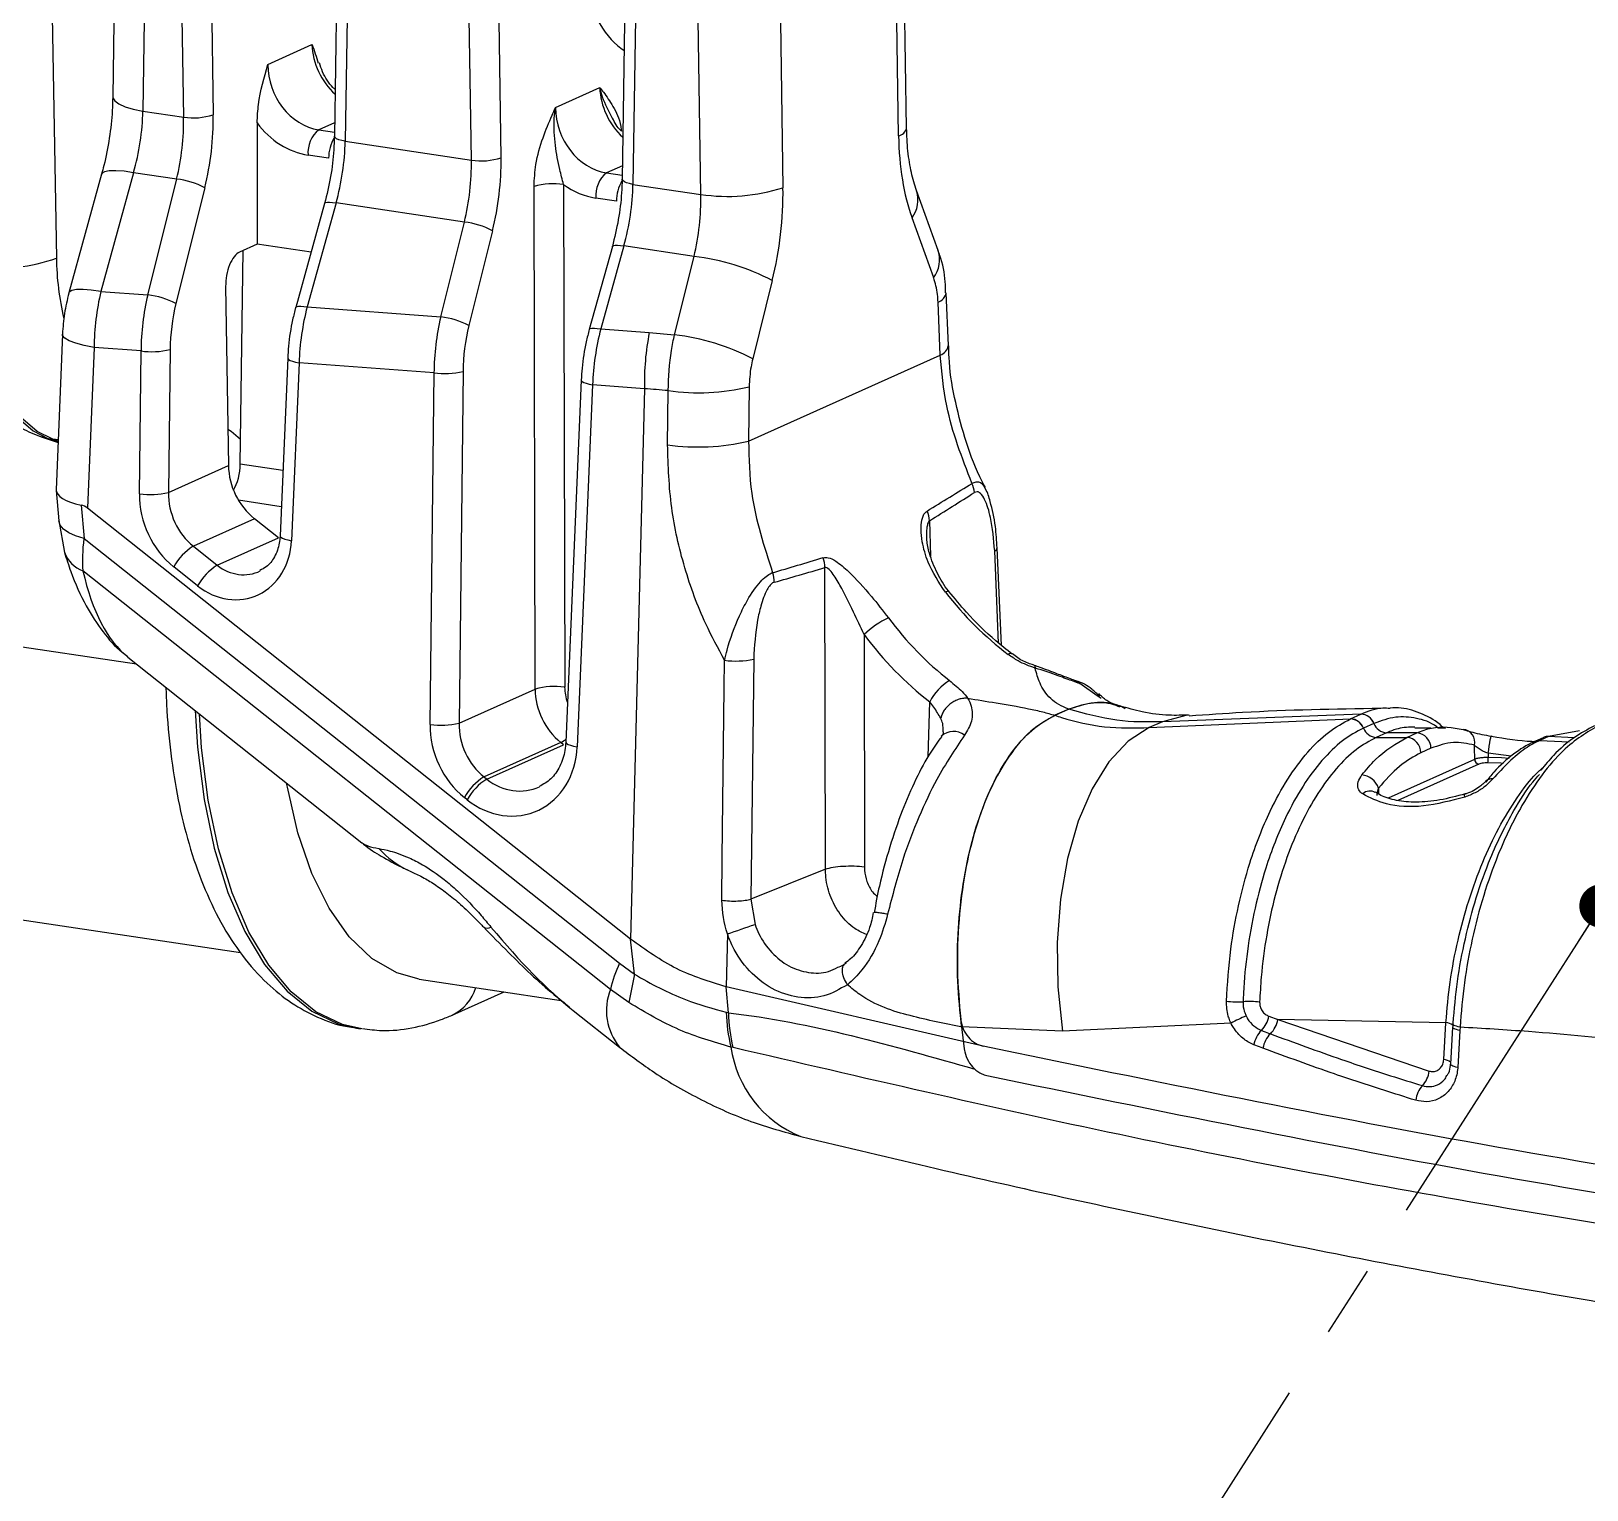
# Model space of a CAD drawing. Header units: millimetres. Extents: x 12 to 854, y 4 to 555.
# Drawn here: x 671.13 to 698.48, y 386.26 to 411.9 of the extents above; entities that cross this region are included whole.
import ezdxf

# ---------------------------------------------------------------- set-up
doc = ezdxf.new("R2010")
doc.units = ezdxf.units.MM
doc.linetypes.add('CENTER', pattern=[10.16, 6.35, -1.27, 1.27, -1.27])
doc.layers.add('DEFAULT_1', color=7, linetype='CENTER')
doc.dimstyles.new('SLDDIMSTYLE2', dxfattribs={"dimtxt": 0.18, "dimasz": 0.762, "dimexe": 0, "dimexo": 0.0625, "dimgap": 0, "dimtad": 0, "dimtih": 1, "dimtoh": 1, "dimdec": 0, "dimrnd": 1e-09, "dimzin": 0, "dimdsep": 46, "dimtxsty": 'Standard', "dimblk1": 'DOT', "dimblk2": 'DOT', "dimsah": 1, "dimcen": 0.09, "dimadec": 0, "dimazin": 0, "dimtfac": 0.762, "dimtdec": 0, "dimtofl": 0, "dimtmove": 0, "dimatfit": 3, "dimldrblk": 'DOT', "dimfxl": 1, "dimfrac": 2, "dimtolj": 1, "dimtzin": 0, "dimarcsym": 0})

# ---------------------------------------------------------------- blocks, each defined once
blk = doc.blocks.new('_Dot')
at = {"color": 0, "linetype": 'ByBlock', "lineweight": -2}
blk.add_line((-0.5, 0), (-1, 0), dxfattribs=at)
at = {"color": 0, "linetype": 'ByBlock', "const_width": 0.5}
blk.add_lwpolyline([(-0.25, 0, 1), (0.25, 0, 1)], format="xyb", close=True, dxfattribs=at)

msp = doc.modelspace()

# ---------------------------------------------------------------- linework, layer by layer
at = {"color": 7, "linetype": 'Continuous', "lineweight": 25}
for p, q in [((671.193, 428.672), (671.572, 407.911)), ((672.622, 415.383), (672.561, 410.746)), ((673.152, 415.131), (673.09, 410.495)), ((673.808, 410.388), (673.735, 415.044)), ((674.255, 415.087), (674.328, 410.431)), ((686.377, 410.058), (686.305, 414.715)), ((686.519, 410.194), (686.446, 414.85)), ((678.867, 409.632), (678.794, 414.288)), ((679.315, 414.331), (679.387, 409.675)), ((684.273, 413.804), (684.345, 409.147)), ((676.705, 413.536), (676.649, 409.963)), ((676.507, 413.202), (676.458, 410.055)), ((681.764, 412.78), (681.708, 409.207)), ((682.9, 409.029), (682.844, 412.619)), ((681.567, 412.446), (681.517, 409.299)), ((675.287, 411.315), (676.064, 411.663)), ((680.346, 410.559), (681.124, 410.907)), ((673.09, 410.495), (673.808, 410.388)), ((675.099, 410.289), (675.103, 408.155)), ((676.462, 410.289), (676.185, 410.165)), ((676.185, 410.165), (676.459, 410.124)), ((676.649, 409.963), (678.867, 409.632)), ((676.357, 409.667), (675.995, 409.721)), ((681.521, 409.533), (681.244, 409.409)), ((672.366, 409.388), (671.79, 407.3)), ((672.928, 409.412), (672.352, 407.325)), ((673.685, 409.299), (672.928, 409.412)), ((673.177, 407.263), (673.685, 409.299)), ((681.244, 409.409), (681.519, 409.368)), ((674.18, 409.146), (673.672, 407.11)), ((679.986, 400.335), (679.968, 409.171)), ((680.488, 409.204), (680.507, 400.368)), ((681.416, 408.911), (681.054, 408.965)), ((681.708, 409.207), (682.9, 409.029)), ((687.074, 408.044), (686.693, 409.096)), ((676.286, 408.872), (675.778, 407.044)), ((676.488, 408.88), (675.98, 407.052)), ((678.744, 408.543), (676.488, 408.88)), ((678.329, 406.876), (678.744, 408.543)), ((686.995, 407.565), (686.614, 408.617)), ((675.103, 408.155), (674.792, 408.015)), ((676.047, 408.014), (675.103, 408.155)), ((679.239, 408.39), (678.823, 406.723)), ((674.804, 404.29), (674.853, 408.043)), ((681.345, 408.116), (680.939, 406.657)), ((681.547, 408.124), (681.142, 406.665)), ((682.782, 407.94), (681.547, 408.124)), ((682.439, 406.563), (682.782, 407.94)), ((672.352, 407.325), (673.177, 407.263)), ((674.546, 407.41), (674.595, 404.264)), ((684.157, 407.515), (683.813, 406.139)), ((671.79, 407.3), (671.789, 407.296)), ((675.98, 407.052), (678.329, 406.876)), ((687.112, 406.206), (687.072, 407.137)), ((687.253, 406.371), (687.213, 407.301)), ((671.677, 406.571), (671.567, 403.839)), ((671.677, 406.571), (671.677, 406.576)), ((681.142, 406.665), (681.995, 406.601)), ((681.995, 406.601), (682.439, 406.563)), ((672.233, 406.341), (672.12, 403.512)), ((673.058, 406.279), (672.233, 406.341)), ((673.031, 403.767), (673.058, 406.279)), ((673.569, 406.304), (673.541, 403.791)), ((675.637, 406.154), (675.503, 403.026)), ((675.837, 406.07), (675.704, 402.943)), ((678.21, 405.892), (675.837, 406.07)), ((683.74, 404.694), (687.112, 406.206)), ((678.141, 399.712), (678.21, 405.892)), ((678.72, 405.917), (678.652, 399.736)), ((680.798, 405.767), (680.527, 399.403)), ((680.999, 405.683), (680.727, 399.319)), ((681.91, 405.615), (680.999, 405.683)), ((681.91, 405.615), (681.665, 395.939)), ((682.316, 404.627), (682.327, 405.58)), ((683.75, 405.648), (683.74, 404.694)), ((671.303, 404.767), (671.6, 404.668)), ((671.433, 404.736), (671.303, 404.767)), ((671.507, 404.725), (671.433, 404.736)), ((671.433, 404.736), (671.601, 404.68)), ((671.602, 404.717), (671.507, 404.725)), ((671.601, 404.694), (671.507, 404.725)), ((673.541, 403.791), (674.595, 404.264)), ((675.552, 404.178), (674.804, 404.29)), ((671.567, 403.826), (671.611, 403.293)), ((672.007, 403.569), (672.056, 402.984)), ((681.665, 395.939), (672.12, 403.512)), ((675.525, 403.54), (674.771, 403.653)), ((671.611, 403.3), (671.712, 402.737)), ((675.053, 403.328), (673.978, 402.846)), ((675.474, 402.994), (675.053, 403.328)), ((686.923, 403.294), (686.941, 402.67)), ((672.056, 402.984), (681.471, 395.514)), ((674.399, 402.512), (675.474, 402.994)), ((673.978, 402.846), (674.399, 402.512)), ((688.137, 401.142), (688.068, 402.762)), ((688.185, 401.103), (688.113, 402.818)), ((681.312, 395.055), (672.037, 402.414)), ((674.054, 402.15), (673.633, 402.484)), ((685.094, 397.17), (685.083, 402.469)), ((662.628, 402.323), (672.979, 400.776)), ((685.77, 401.293), (685.779, 397.211)), ((672.829, 400.896), (676.94, 397.634)), ((688.376, 400.949), (688.374, 400.951)), ((678.652, 399.736), (679.986, 400.335)), ((689.867, 400.218), (689.565, 400.431)), ((689.942, 400.166), (689.867, 400.218)), ((686.896, 399.141), (686.925, 400.11)), ((689.372, 399.982), (689.126, 399.872)), ((689.371, 399.982), (689.127, 399.873)), ((690.786, 399.656), (694.324, 399.811)), ((691.016, 399.759), (690.786, 399.656)), ((694.51, 399.895), (691.016, 399.759)), ((694.324, 399.811), (694.326, 399.812)), ((694.326, 399.812), (694.507, 399.894)), ((694.507, 399.894), (694.51, 399.895)), ((694.552, 399.649), (694.55, 399.648)), ((694.734, 399.73), (694.552, 399.649)), ((694.736, 399.731), (694.734, 399.73)), ((695.738, 399.647), (695.453, 399.65)), ((680.437, 399.395), (679.089, 398.791)), ((680.486, 399.356), (680.437, 399.395)), ((694.959, 399.567), (694.777, 399.485)), ((694.777, 399.485), (695.314, 399.486)), ((695.49, 399.565), (694.959, 399.567)), ((695.314, 399.486), (695.49, 399.565)), ((695.995, 399.644), (695.868, 399.646)), ((697.724, 399.486), (697.567, 399.415)), ((697.808, 399.502), (697.65, 399.431)), ((697.65, 399.431), (698.169, 399.405)), ((698.348, 399.602), (697.808, 399.502)), ((698.254, 399.478), (697.808, 399.502)), ((679.138, 398.751), (680.486, 399.356)), ((694.99, 398.424), (696.507, 399.105)), ((695.738, 399.293), (695.562, 399.214)), ((696.745, 399.205), (696.746, 399.137)), ((697.15, 399.153), (696.745, 399.205)), ((696.581, 399.015), (695.156, 398.376)), ((679.089, 398.791), (679.138, 398.751)), ((678.793, 398.39), (678.743, 398.429)), ((665.116, 397.153), (674.806, 395.705)), ((685.094, 397.17), (683.779, 396.642)), ((683.779, 396.642), (683.854, 396.198)), ((681.733, 395.324), (681.665, 395.939)), ((683.369, 396.03), (683.344, 395.101)), ((681.471, 395.514), (681.733, 395.324)), ((681.733, 395.324), (681.634, 394.824)), ((681.733, 395.324), (681.733, 395.324)), ((677.948, 395.235), (680.448, 394.862)), ((678.528, 394.603), (679.441, 395.012)), ((681.634, 394.824), (681.312, 395.055)), ((687.864, 394.055), (683.344, 395.101)), ((683.389, 394.643), (683.344, 395.101)), ((680.654, 394.687), (681.473, 394.037)), ((687.469, 394.525), (687.502, 394.392)), ((692.224, 394.459), (689.258, 394.318)), ((692.889, 394.584), (693.047, 394.527)), ((696.001, 394.47), (693.047, 394.527)), ((693.047, 394.527), (695.707, 393.62)), ((695.963, 393.82), (696.001, 394.47)), ((676.844, 394.373), (676.918, 394.362)), ((687.486, 394.395), (687.534, 394.01)), ((689.258, 394.318), (687.486, 394.395)), ((696.12, 394.392), (696.082, 393.742)), ((696.247, 394.333), (696.209, 393.683)), ((696.25, 394.391), (696.247, 394.333)), ((683.467, 394.033), (683.43, 394.042))]:
    msp.add_line(p, q, dxfattribs=at)
at = {"color": 7, "linetype": 'Continuous', "lineweight": 25, "flags": 128}
for points in [[(672.561, 410.746), (672.563, 410.727), (672.597, 410.672), (672.67, 410.62), (672.78, 410.571), (672.921, 410.529), (673.09, 410.495)], [(676.649, 409.963), (676.588, 409.976), (676.537, 409.991), (676.497, 410.009), (676.471, 410.028), (676.459, 410.048), (676.458, 410.055)], [(672.928, 409.412), (672.759, 409.436), (672.615, 409.446), (672.499, 409.444), (672.418, 409.429), (672.373, 409.402), (672.366, 409.388)], [(681.708, 409.207), (681.647, 409.22), (681.596, 409.235), (681.557, 409.253), (681.53, 409.272), (681.518, 409.292), (681.517, 409.299)], [(676.286, 408.872), (676.288, 408.877), (676.304, 408.887), (676.334, 408.892), (676.375, 408.893), (676.427, 408.889), (676.488, 408.88)], [(681.345, 408.116), (681.348, 408.121), (681.364, 408.131), (681.393, 408.136), (681.435, 408.137), (681.487, 408.133), (681.547, 408.124)], [(670.111, 407.792), (670.143, 407.221), (670.219, 406.685), (670.336, 406.195), (670.492, 405.76), (670.685, 405.39), (670.909, 405.092), (671.16, 404.872), (671.433, 404.736)], [(671.507, 404.725), (671.233, 404.861), (670.982, 405.081), (670.758, 405.379), (670.566, 405.749), (670.41, 406.184), (670.292, 406.674), (670.217, 407.21), (670.184, 407.781)], [(672.352, 407.325), (672.184, 407.348), (672.039, 407.359), (671.924, 407.356), (671.842, 407.341), (671.797, 407.314), (671.79, 407.3)], [(675.778, 407.044), (675.78, 407.049), (675.796, 407.059), (675.826, 407.064), (675.867, 407.065), (675.919, 407.061), (675.98, 407.052)], [(672.233, 406.341), (672.058, 406.374), (671.91, 406.413), (671.795, 406.456), (671.717, 406.503), (671.68, 406.55), (671.677, 406.571)], [(680.939, 406.657), (680.942, 406.662), (680.958, 406.672), (680.987, 406.677), (681.029, 406.678), (681.081, 406.673), (681.142, 406.665)], [(675.637, 406.154), (675.638, 406.147), (675.651, 406.13), (675.679, 406.113), (675.721, 406.097), (675.774, 406.082), (675.837, 406.07)], [(680.798, 405.767), (680.799, 405.759), (680.813, 405.742), (680.841, 405.725), (680.882, 405.709), (680.936, 405.695), (680.999, 405.683)], [(674.585, 404.904), (674.641, 404.869), (674.809, 404.726)], [(672.056, 402.984), (671.908, 403.026), (671.787, 403.08), (671.695, 403.144), (671.635, 403.216), (671.611, 403.293)], [(675.503, 403.026), (675.504, 403.019), (675.518, 403.002), (675.546, 402.985), (675.587, 402.969), (675.641, 402.955), (675.704, 402.943)], [(683.268, 396.621), (683.277, 397.367), (683.313, 400.349), (683.319, 400.841)], [(683.83, 400.862), (683.802, 398.489), (683.779, 396.642)], [(689.467, 400.489), (689.495, 400.478), (689.565, 400.431)], [(674.008, 399.96), (674.05, 399.315), (674.166, 398.394), (674.346, 397.538), (674.586, 396.76), (674.883, 396.075), (675.231, 395.493), (675.625, 395.023), (676.059, 394.673), (676.525, 394.45), (676.844, 394.373)], [(676.941, 394.359), (676.598, 394.439), (676.132, 394.662), (675.698, 395.012), (675.304, 395.482), (674.956, 396.064), (674.659, 396.75), (674.419, 397.527), (674.24, 398.383), (674.123, 399.304), (674.084, 399.9)], [(690.786, 399.656), (690.414, 399.417), (690.076, 399.056), (689.78, 398.583), (689.535, 398.011), (689.348, 397.358), (689.224, 396.641), (689.167, 395.881), (689.178, 395.099), (689.258, 394.318)], [(691.488, 399.876), (691.427, 399.871), (691.016, 399.759)], [(680.527, 399.403), (680.528, 399.396), (680.542, 399.378), (680.57, 399.361), (680.611, 399.346), (680.664, 399.331), (680.727, 399.319)], [(696.745, 399.205), (696.754, 399.268), (696.763, 399.332), (696.773, 399.39), (696.782, 399.44), (696.79, 399.479), (696.796, 399.504), (696.8, 399.513), (696.802, 399.506)], [(696.507, 399.105), (696.503, 399.303), (696.502, 399.348)], [(696.746, 399.137), (696.981, 399.129), (697.115, 399.121)], [(697.012, 399.026), (696.966, 399.029), (696.74, 399.036)], [(677.948, 395.235), (677.555, 395.345), (677.119, 395.597), (676.72, 395.978), (676.365, 396.481), (676.062, 397.095), (675.815, 397.81), (675.631, 398.61), (675.618, 398.683)], [(694.815, 398.592), (694.817, 398.547), (694.819, 398.489)], [(696.332, 398.435), (696.331, 398.467), (696.336, 398.486), (696.341, 398.491)], [(696.123, 394.451), (696.123, 394.451), (696.128, 394.46)], [(696.25, 394.391), (696.218, 394.398), (696.19, 394.406), (696.166, 394.414), (696.147, 394.423), (696.133, 394.433), (696.125, 394.442), (696.123, 394.451)], [(696.247, 394.333), (696.215, 394.34), (696.186, 394.348), (696.162, 394.356), (696.143, 394.365), (696.13, 394.375), (696.122, 394.384), (696.12, 394.392)], [(696.209, 393.683), (696.177, 393.69), (696.148, 393.698), (696.124, 393.706), (696.105, 393.715), (696.092, 393.724), (696.084, 393.733), (696.082, 393.742)]]:
    msp.add_lwpolyline(points, dxfattribs=at)
at = {"color": 7, "linetype": 'Continuous', "lineweight": 25}
for centre, radius, start, end in [((673.976, 411.53), 1.155, 261.6051, 287.7378), ((676.511, 409.763), 0.518, 128.9896, 184.5577), ((686.341, 410.238), 0.183, 281.3449, 346.102), ((677.035, 409.672), 0.678, 148.7963, 180.4212), ((679.036, 410.774), 1.155, 261.6051, 287.7378), ((673.522, 407.895), 1.414, 62.2716, 83.3846), ((681.57, 409.007), 0.518, 128.9896, 184.5577), ((682.095, 408.916), 0.678, 148.8645, 180.4147), ((680.306, 407.959), 1.258, 81.65, 105.5773), ((683.368, 412.203), 3.208, 261.6051, 287.7378), ((686.175, 408.935), 0.543, 324.062, 16.9007), ((678.581, 407.139), 1.414, 62.2716, 83.3846), ((670.634, 410.443), 2.7, 260.4111, 290.3231), ((676.335, 407.956), 4.764, 180.5354, 193.3985), ((682.33, 404.039), 3.927, 62.2716, 83.3846), ((686.556, 407.883), 0.542, 324.0374, 17.327), ((673.014, 405.858), 1.414, 62.2716, 83.3846), ((687.006, 407.337), 0.211, 288.3045, 349.5827), ((678.166, 405.472), 1.414, 62.2716, 83.3846), ((686.363, 405.73), 4.454, 168.7244, 181.4853), ((681.986, 402.663), 3.927, 62.2716, 83.3846), ((673.248, 407.639), 1.374, 262.0484, 283.4732), ((687.046, 406.406), 0.21, 288.2692, 349.7584), ((678.4, 407.253), 1.374, 262.0484, 283.4732), ((682.861, 409.366), 3.823, 261.9642, 283.4523), ((682.85, 408.413), 3.823, 261.9616, 283.4517), ((675.831, 404.289), 1.236, 181.1478, 231.0152), ((673.221, 405.127), 1.374, 262.0484, 283.4732), ((687.282, 403.765), 0.429, 3.2807, 25.6793), ((686.494, 403.27), 0.43, 3.1837, 26.6728), ((672.212, 402.915), 0.53, 199.4848, 250.6627), ((674.491, 402.01), 0.981, 121.5604, 151.094), ((688.044, 402.827), 0.0693, 290.363, 351.4943), ((674.912, 401.676), 0.981, 121.5604, 151.094), ((684.632, 402.477), 0.451, 358.9827, 21.7303), ((683.742, 402.222), 0.451, 358.849, 20.5205), ((687.247, 401.982), 0.072, 77.0158, 129.9645), ((686.991, 399.977), 1.795, 116.189, 132.8485), ((683.518, 402.237), 1.41, 261.8907, 282.7908), ((688.343, 400.891), 0.067, 63.0501, 126.3189), ((687.752, 399.686), 0.929, 120.8746, 152.8673), ((680.324, 399.123), 1.258, 81.65, 105.5773), ((678.331, 401.072), 1.374, 262.0484, 283.4732), ((694.311, 399.555), 0.256, 21.1309, 87.1764), ((694.313, 399.556), 0.256, 21.1397, 87.1886), ((694.495, 399.638), 0.256, 21.1397, 87.1886), ((694.497, 399.639), 0.256, 21.1481, 87.2007), ((694.791, 399.741), 0.257, 201.1734, 266.825), ((694.973, 399.823), 0.257, 201.1734, 266.825), ((680.243, 399.805), 0.453, 295.3075, 309.1173), ((687.344, 399.283), 0.307, 51.1574, 133.9247), ((695.289, 399.214), 0.273, 359.9114, 84.8379), ((695.466, 399.294), 0.273, 359.9114, 84.8379), ((696.286, 399.402), 0.223, 346.1424, 85.3638), ((697.641, 399.249), 0.182, 87.0883, 114.0403), ((697.799, 399.32), 0.182, 87.0883, 114.0403), ((696.6, 399.105), 0.0929, 180.5729, 257.8091), ((696.166, 399.124), 0.581, 351.3607, 1.3358), ((679.602, 397.955), 0.981, 121.5604, 151.094), ((679.652, 397.916), 0.981, 121.5604, 151.094), ((694.496, 398.492), 0.334, 17.4347, 85.5187), ((696.804, 398.613), 0.143, 80.9001, 138.3304), ((694.666, 398.355), 0.187, 60.0923, 133.0259), ((678.383, 398.535), 1.52, 221.3245, 245.5471), ((679.147, 396.261), 0.128, 237.7961, 299.8927), ((645.751, 505.29), 115.554, 288.99825, 289.25311), ((683.48, 394.56), 2.224, 154.5891, 167.1248), ((678.196, 395.31), 0.781, 295.1308, 343.3546), ((682.248, 394.681), 1.007, 158.218, 219.727), ((692.341, 396.582), 1.746, 263.4822, 273.0813), ((692.548, 393.199), 1.643, 83.7832, 93.9749), ((685.888, 394.681), 2.539, 180.6431, 194.5689), ((685.932, 394.66), 2.544, 180.3896, 194.2699), ((693.602, 392.008), 2.812, 113.3475, 119.3487), ((692.409, 394.679), 0.49, 315.2955, 348.7687), ((692.562, 394.618), 0.493, 315.7401, 349.3044), ((695.98, 394.229), 0.243, 54.3101, 85.1037), ((693.11, 393.989), 0.494, 135.6493, 169.1748), ((693.268, 393.931), 0.493, 135.7415, 169.3047), ((685.408, 394.32), 1.997, 188.0178, 247.9029), ((695.943, 393.578), 0.243, 54.3404, 85.0947), ((695.931, 393.048), 0.465, 137.4672, 172.8836), ((695.246, 393.677), 0.465, 317.4663, 352.8834)]:
    msp.add_arc(centre, radius, start, end, dxfattribs=at)
for centre, major_axis, ratio, start_param, end_param in [((682.337, 414.682), (0.454, 3.249), 0.485188, 0.295427, 2.923774), ((676.98, 411.544), (-0.485, 0.941), 0.826526, 1.051371, 1.993288), ((676.204, 411.196), (-0.374, 0.991), 0.844858, 1.147156, 2.700499), ((682.04, 410.788), (-0.485, 0.941), 0.826526, 1.051371, 1.993288), ((672.032, 410.021), (0.363, 2.086), 0.477023, 4.500284, 5.023883), ((672.749, 409.914), (0.265, 2.1), 0.488104, 4.477808, 5.001407), ((673.079, 409.871), (0.322, 2.477), 0.487344, 4.479516, 5.003115), ((681.263, 410.44), (-0.374, 0.991), 0.844858, 1.147156, 2.700499), ((676.013, 411.12), (-0.531, 1.338), 0.842828, 1.877649, 2.686475), ((687.965, 410.77), (0.409, 3.149), 0.487344, 1.861523, 2.385121), ((675.59, 409.489), (0.36, 2.086), 0.477448, 4.499505, 5.023104), ((677.809, 409.158), (0.265, 2.1), 0.488104, 4.477808, 5.001407), ((678.139, 409.115), (0.322, 2.477), 0.487344, 4.479516, 5.003115), ((681.073, 410.364), (-0.531, 1.338), 0.842828, 2.213697, 2.686475), ((680.65, 408.733), (0.36, 2.086), 0.477448, 4.499505, 5.023104), ((681.841, 408.555), (0.252, 2.102), 0.489431, 4.474751, 4.99835), ((682.758, 408.436), (0.409, 3.149), 0.487344, 4.479516, 5.003115), ((674.8, 407.524), (0.065, 0.504), 0.487344, 0.290726, 1.861523), ((673.262, 406.714), (0.253, 2.103), 0.474067, 1.333549, 1.805659), ((674.107, 406.65), (0.253, 2.103), 0.483889, 1.334027, 1.806137), ((674.437, 406.607), (0.225, 1.723), 0.486946, 1.339073, 1.811183), ((676.883, 406.442), (0.319, 2.097), 0.475874, 1.348552, 1.820662), ((679.258, 406.264), (0.253, 2.103), 0.483889, 1.334027, 1.806137), ((679.588, 406.221), (0.225, 1.723), 0.486946, 1.339073, 1.811183), ((682.045, 406.055), (0.319, 2.097), 0.475874, 1.348552, 1.820662), ((674.55, 404.176), (0.083, 0.501), 0.479049, 4.03011, 5.020123), ((672.627, 403.855), (1.06, 0.023), 0.318277, 3.122015, 4.081412), ((674.299, 403.615), (-0.497, 1.352), 0.863663, 1.155881, 2.185625), ((674.48, 403.682), (-0.335, 1.005), 0.872767, 1.183859, 2.213603), ((617.58, 372.386), (77.72, 37.614), 0.053849, 5.786628, 5.809571), ((617.916, 372.346), (77.386, 37.675), 0.05785, 5.78461, 5.807552), ((672.444, 399.304), (-0.491, 4.268), 0.194462, 6.09116, 6.218444), ((673.187, 403.847), (0.847, 2.014), 0.393105, 2.171237, 2.513012), ((674.623, 403.114), (-0.424, 1.153), 0.863663, 2.185625, 4.262567), ((674.57, 406.269), (1.305, 5.589), 0.422195, 2.42552, 2.944747), ((674.803, 403.182), (-0.261, 0.807), 0.874971, 2.221259, 3.275449), ((762.437, 437.324), (86.891, 36.412), 0.050508, 3.570039, 3.592982), ((762.76, 437.278), (87.218, 36.383), 0.054014, 3.568739, 3.591682), ((690.458, 405.056), (-2.372, 4.732), 0.828764, 1.807155, 2.108259), ((689.559, 404.653), (-1.936, 4.927), 0.843244, 1.882673, 2.183778), ((689.368, 404.578), (-2.093, 5.274), 0.842828, 1.8799, 2.181004), ((680.903, 400.216), (-0.406, 0.977), 0.840666, 1.119506, 2.149251), ((681.093, 400.291), (-0.25, 0.63), 0.842828, 1.133132, 1.545837), ((679.41, 399.56), (-0.497, 1.352), 0.863663, 1.155881, 2.185625), ((679.59, 399.627), (-0.335, 1.005), 0.872767, 1.183859, 2.213603), ((679.46, 399.52), (-0.497, 1.352), 0.863663, 2.185625, 4.262567), ((679.64, 399.588), (-0.335, 1.005), 0.872767, 2.213603, 3.244268), ((683.832, 398.92), (6.939, 1.218), 0.11005, 3.239052, 3.440667), ((678.227, 403.368), (-4.258, 9.272), 0.284183, 2.322822, 2.631098)]:
    msp.add_ellipse(centre, major_axis=major_axis, ratio=ratio, start_param=start_param, end_param=end_param, dxfattribs=at)
for points, knots in [([(676.064, 411.663), (676.065, 411.662), (676.106, 411.561), (676.139, 411.448), (676.173, 411.336)], [0, 0, 0, 0, 0.008593, 1, 1, 1, 1]), ([(675.099, 410.289), (675.105, 410.397), (675.125, 410.747), (675.224, 411.085), (675.287, 411.314), (675.287, 411.315)], [0, 0, 0, 0, 0.307465, 0.996446, 1, 1, 1, 1]), ([(676.471, 410.875), (676.458, 410.886), (676.367, 410.966), (676.263, 411.132), (676.212, 411.29), (676.195, 411.344)], [0, 0, 0, 0, 0.097327, 0.692709, 1, 1, 1, 1]), ([(681.124, 410.907), (681.124, 410.907), (681.146, 410.879), (681.227, 410.779), (681.362, 410.581), (681.48, 410.349), (681.501, 410.17), (681.504, 410.142)], [0, 0, 0, 0, 0.002601, 0.139176, 0.518098, 0.925391, 1, 1, 1, 1]), ([(681.124, 410.907), (681.124, 410.906), (681.136, 410.853), (681.185, 410.672), (681.278, 410.495), (681.344, 410.371)], [0, 0, 0, 0, 0.005951, 0.297393, 1, 1, 1, 1]), ([(672.561, 410.746), (672.559, 410.666), (672.552, 410.428), (672.507, 410.018), (672.434, 409.642), (672.379, 409.437), (672.366, 409.388)], [0, 0, 0, 0, 0.181911, 0.533536, 0.887456, 1, 1, 1, 1]), ([(679.968, 409.171), (679.975, 409.3), (679.992, 409.596), (680.118, 410.025), (680.249, 410.34), (680.325, 410.512), (680.346, 410.558), (680.346, 410.559)], [0, 0, 0, 0, 0.254715, 0.582738, 0.887911, 0.997905, 1, 1, 1, 1]), ([(680.488, 409.204), (680.465, 409.292), (680.405, 409.521), (680.333, 409.901), (680.311, 410.269), (680.336, 410.494), (680.346, 410.558), (680.346, 410.559)], [0, 0, 0, 0, 0.196596, 0.509915, 0.861907, 0.997237, 1, 1, 1, 1]), ([(681.504, 410.142), (681.5, 410.146), (681.433, 410.205), (681.389, 410.291), (681.347, 410.373)], [0, 0, 0, 0, 0.062044, 1, 1, 1, 1]), ([(676.458, 410.055), (676.455, 409.975), (676.448, 409.741), (676.4, 409.337), (676.324, 409.028), (676.286, 408.872)], [0, 0, 0, 0, 0.205183, 0.599695, 1, 1, 1, 1]), ([(686.693, 409.096), (686.676, 409.147), (686.628, 409.289), (686.563, 409.59), (686.527, 409.919), (686.521, 410.13), (686.519, 410.194)], [0, 0, 0, 0, 0.179888, 0.510444, 0.851717, 1, 1, 1, 1]), ([(681.517, 409.299), (681.515, 409.219), (681.507, 408.985), (681.459, 408.581), (681.383, 408.272), (681.345, 408.116)], [0, 0, 0, 0, 0.2051832, 0.5996952, 1, 1, 1, 1]), ([(669.603, 408.035), (669.607, 407.921), (669.618, 407.592), (669.684, 407.064), (669.825, 406.473), (670.031, 405.951), (670.294, 405.513), (670.6, 405.171), (670.937, 404.915), (671.187, 404.814), (671.303, 404.767)], [0, 0, 0, 0, 0.076344, 0.221158, 0.368748, 0.520319, 0.655244, 0.780297, 0.897342, 1, 1, 1, 1]), ([(687.205, 407.298), (687.204, 407.363), (687.201, 407.592), (687.149, 407.841), (687.082, 408.014), (687.071, 408.043)], [0, 0, 0, 0, 0.2467759, 0.8742016, 1, 1, 1, 1]), ([(687.072, 407.137), (687.07, 407.182), (687.06, 407.339), (687.022, 407.471), (686.995, 407.565)], [0, 0, 0, 0, 0.2852635, 1, 1, 1, 1]), ([(671.789, 407.296), (671.76, 407.176), (671.702, 406.939), (671.685, 406.696), (671.677, 406.576)], [0, 0, 0, 0, 0.503979, 1, 1, 1, 1]), ([(675.778, 407.044), (675.759, 406.972), (675.702, 406.75), (675.654, 406.447), (675.641, 406.224), (675.637, 406.154)], [0, 0, 0, 0, 0.250288, 0.765397, 1, 1, 1, 1]), ([(680.939, 406.657), (680.921, 406.584), (680.863, 406.362), (680.816, 406.059), (680.802, 405.837), (680.798, 405.767)], [0, 0, 0, 0, 0.250288, 0.765397, 1, 1, 1, 1]), ([(682.327, 405.58), (682.336, 405.818), (682.35, 406.152), (682.419, 406.472), (682.439, 406.563)], [0, 0, 0, 0, 0.714502, 1, 1, 1, 1]), ([(687.905, 403.875), (687.871, 403.939), (687.722, 404.221), (687.533, 404.755), (687.352, 405.458), (687.264, 406.004), (687.263, 406.301), (687.262, 406.369)], [0, 0, 0, 0, 0.081594, 0.359729, 0.63888, 0.918099, 1, 1, 1, 1]), ([(683.813, 406.139), (683.803, 406.093), (683.766, 405.933), (683.757, 405.767), (683.75, 405.648)], [0, 0, 0, 0, 0.285514, 1, 1, 1, 1]), ([(687.668, 403.951), (687.494, 404.401), (687.206, 405.144), (687.139, 405.907), (687.112, 406.206)], [0, 0, 0, 0, 0.607029, 1, 1, 1, 1]), ([(682.327, 405.58), (682.188, 405.592), (682.049, 405.605), (681.91, 405.615), (681.91, 405.615)], [0, 0, 0, 0, 0.999958, 1, 1, 1, 1]), ([(683.319, 400.841), (683.205, 401.052), (682.924, 401.571), (682.595, 402.472), (682.352, 403.535), (682.328, 404.259), (682.316, 404.627)], [0, 0, 0, 0, 0.181466, 0.446299, 0.718697, 1, 1, 1, 1]), ([(683.74, 404.694), (683.747, 404.386), (683.766, 403.602), (684.014, 402.841), (684.164, 402.38)], [0, 0, 0, 0, 0.392971, 1, 1, 1, 1]), ([(687.668, 403.951), (687.694, 403.962), (687.749, 403.988), (687.832, 403.97), (687.873, 403.908), (687.897, 403.871)], [0, 0, 0, 0, 0.256038, 0.555643, 1, 1, 1, 1]), ([(688.068, 402.762), (688.05, 402.965), (688.021, 403.301), (687.918, 403.632), (687.83, 403.771), (687.764, 403.811), (687.727, 403.796), (687.71, 403.789)], [0, 0, 0, 0, 0.427152, 0.704803, 0.845003, 0.930635, 1, 1, 1, 1]), ([(688.111, 402.817), (688.103, 402.944), (688.086, 403.234), (688.005, 403.574), (687.946, 403.79), (687.901, 403.861), (687.899, 403.865)], [0, 0, 0, 0, 0.33093, 0.752465, 0.986298, 1, 1, 1, 1]), ([(687.201, 402.037), (687.088, 402.21), (686.902, 402.496), (686.796, 402.88), (686.767, 403.13), (686.78, 403.309), (686.822, 403.42), (686.866, 403.454), (686.878, 403.463)], [0, 0, 0, 0, 0.350557, 0.576953, 0.716681, 0.833486, 0.953929, 1, 1, 1, 1]), ([(686.923, 403.294), (686.916, 403.287), (686.895, 403.267), (686.881, 403.213), (686.869, 403.125), (686.87, 403.06), (686.87, 403.01)], [0, 0, 0, 0, 0.136871, 0.420128, 0.548033, 1, 1, 1, 1]), ([(675.503, 403.026), (675.5, 402.984), (675.488, 402.849), (675.412, 402.649), (675.287, 402.485), (675.184, 402.438), (675.145, 402.42)], [0, 0, 0, 0, 0.150343, 0.473373, 0.801326, 1, 1, 1, 1]), ([(687.263, 402.052), (687.261, 402.055), (687.178, 402.153), (687.047, 402.379), (686.924, 402.682), (686.875, 402.906), (686.873, 402.99), (686.872, 403.01)], [0, 0, 0, 0, 0.009495, 0.335465, 0.68986, 0.92724, 1, 1, 1, 1]), ([(671.712, 402.738), (671.748, 402.625), (671.854, 402.292), (672.067, 401.814), (672.374, 401.348), (672.624, 401.051), (672.793, 400.933), (672.828, 400.908)], [0, 0, 0, 0, 0.15463, 0.452227, 0.707102, 0.939074, 1, 1, 1, 1]), ([(685.051, 402.644), (685.08, 402.647), (685.148, 402.654), (685.304, 402.572), (685.558, 402.353), (685.877, 402.001), (686.1, 401.714), (686.199, 401.588)], [0, 0, 0, 0, 0.086514, 0.198985, 0.39167, 0.730979, 1, 1, 1, 1]), ([(685.77, 401.293), (685.71, 401.425), (685.573, 401.723), (685.389, 402.092), (685.238, 402.349), (685.152, 402.448), (685.106, 402.471), (685.089, 402.47), (685.083, 402.469)], [0, 0, 0, 0, 0.289969, 0.653182, 0.8429, 0.937821, 0.977794, 1, 1, 1, 1]), ([(683.319, 400.841), (683.333, 400.9), (683.394, 401.159), (683.528, 401.527), (683.735, 401.935), (683.9, 402.18), (684.047, 402.319), (684.119, 402.364), (684.156, 402.377), (684.164, 402.38)], [0, 0, 0, 0, 0.097038, 0.422487, 0.582671, 0.80312, 0.894096, 0.976716, 1, 1, 1, 1]), ([(684.192, 402.212), (684.187, 402.211), (684.164, 402.203), (684.118, 402.165), (684.034, 402.037), (683.958, 401.817), (683.863, 401.406), (683.844, 401.091), (683.83, 400.862)], [0, 0, 0, 0, 0.019111, 0.087841, 0.168126, 0.38414, 0.551839, 1, 1, 1, 1]), ([(688.374, 400.95), (688.278, 401.026), (687.996, 401.248), (687.619, 401.615), (687.364, 401.928), (687.263, 402.052)], [0, 0, 0, 0, 0.237377, 0.699849, 1, 1, 1, 1]), ([(688.779, 400.703), (688.677, 400.74), (688.506, 400.803), (688.362, 400.904), (688.303, 400.945)], [0, 0, 0, 0, 0.596598, 1, 1, 1, 1]), ([(688.765, 400.751), (688.738, 400.76), (688.638, 400.789), (688.496, 400.86), (688.41, 400.929), (688.379, 400.954)], [0, 0, 0, 0, 0.199551, 0.71409, 1, 1, 1, 1]), ([(689.467, 400.489), (689.438, 400.5), (689.358, 400.529), (689.157, 400.605), (688.939, 400.688), (688.799, 400.737), (688.765, 400.749)], [0, 0, 0, 0, 0.1917993, 0.5207042, 0.8862931, 1, 1, 1, 1]), ([(688.765, 400.747), (688.765, 400.747), (688.771, 400.749), (688.776, 400.736), (688.778, 400.714), (688.779, 400.703)], [0, 0, 0, 0, 0.036421, 0.518211, 1, 1, 1, 1]), ([(687.275, 400.484), (687.355, 400.418), (687.484, 400.311), (687.562, 400.211), (687.592, 400.172)], [0, 0, 0, 0, 0.613891, 1, 1, 1, 1]), ([(689.372, 399.982), (689.31, 400.008), (689.181, 400.061), (688.988, 400.213), (688.854, 400.428), (688.803, 400.614), (688.779, 400.703)], [0, 0, 0, 0, 0.142127, 0.298223, 0.663247, 1, 1, 1, 1]), ([(689.565, 400.431), (689.528, 400.444), (689.425, 400.481), (689.173, 400.571), (688.924, 400.66), (688.779, 400.703), (688.779, 400.703)], [0, 0, 0, 0, 0.202239, 0.559398, 0.999981, 1, 1, 1, 1]), ([(689.917, 400.208), (689.871, 400.25), (689.746, 400.363), (689.595, 400.457), (689.477, 400.482), (689.467, 400.485)], [0, 0, 0, 0, 0.347917, 0.943574, 1, 1, 1, 1]), ([(673.496, 400.366), (673.499, 400.265), (673.511, 399.87), (673.573, 399.2), (673.703, 398.377), (673.894, 397.6), (674.143, 396.878), (674.454, 396.221), (674.828, 395.64), (675.246, 395.17), (675.692, 394.809), (676.167, 394.554), (676.553, 394.41), (676.785, 394.39), (676.834, 394.385)], [0, 0, 0, 0, 0.033066, 0.129885, 0.227234, 0.325317, 0.424282, 0.524135, 0.624363, 0.72331, 0.808161, 0.889733, 0.97679, 1, 1, 1, 1]), ([(690.369, 400.005), (690.248, 400.04), (690.056, 400.094), (689.94, 400.212), (689.897, 400.256)], [0, 0, 0, 0, 0.627066, 1, 1, 1, 1]), ([(687.119, 399.822), (687.082, 399.886), (687.027, 399.981), (686.949, 400.078), (686.925, 400.11)], [0, 0, 0, 0, 0.6795423, 1, 1, 1, 1]), ([(687.592, 400.172), (687.568, 400.173), (687.519, 400.174), (687.442, 400.157), (687.366, 400.126), (687.294, 400.081), (687.231, 400.026), (687.179, 399.962), (687.139, 399.893), (687.126, 399.846), (687.119, 399.822)], [0, 0, 0, 0, 0.125, 0.25, 0.375, 0.5, 0.625, 0.75, 0.875, 1, 1, 1, 1]), ([(687.592, 400.172), (687.592, 400.172), (687.62, 400.13), (687.677, 400.002), (687.685, 399.771), (687.586, 399.604), (687.537, 399.522)], [0, 0, 0, 0, 0.0000189, 0.2230623, 0.6165604, 1, 1, 1, 1]), ([(687.592, 400.172), (687.757, 400.146), (688.102, 400.09), (688.55, 400.016), (688.909, 399.938), (689.056, 399.893), (689.126, 399.872)], [0, 0, 0, 0, 0.337097, 0.702936, 0.858799, 1, 1, 1, 1]), ([(689.371, 399.982), (689.498, 400.024), (689.755, 400.11), (690.059, 400.107), (690.227, 400.038), (690.262, 400.024)], [0, 0, 0, 0, 0.4336318, 0.8802957, 1, 1, 1, 1]), ([(691.016, 399.759), (690.749, 399.755), (690.206, 399.747), (689.653, 399.903), (689.371, 399.982)], [0, 0, 0, 0, 0.491672, 1, 1, 1, 1]), ([(690.362, 399.989), (690.335, 400.004), (690.158, 400.097), (689.818, 400.123), (689.52, 400.029), (689.372, 399.982)], [0, 0, 0, 0, 0.081819, 0.542855, 1, 1, 1, 1]), ([(691.478, 399.878), (691.366, 399.874), (691.122, 399.864), (690.703, 399.913), (690.399, 400), (690.267, 400.038)], [0, 0, 0, 0, 0.324412, 0.705258, 1, 1, 1, 1]), ([(694.859, 399.995), (694.045, 399.981), (692.918, 399.961), (691.8, 399.881), (691.489, 399.859)], [0, 0, 0, 0, 0.721576, 1, 1, 1, 1]), ([(694.51, 399.895), (694.638, 399.947), (694.81, 400.017), (694.977, 400.002), (695.019, 399.998)], [0, 0, 0, 0, 0.749297, 1, 1, 1, 1]), ([(695.965, 399.645), (695.956, 399.654), (695.845, 399.771), (695.594, 399.899), (695.279, 400.013), (695.084, 400.003), (695.019, 400)], [0, 0, 0, 0, 0.0348395, 0.4263115, 0.8075582, 1, 1, 1, 1]), ([(687.159, 399.583), (687.161, 399.632), (687.165, 399.716), (687.133, 399.791), (687.119, 399.822)], [0, 0, 0, 0, 0.586872, 1, 1, 1, 1]), ([(689.126, 399.872), (688.983, 399.791), (688.694, 399.627), (688.314, 399.174), (687.985, 398.598), (687.725, 397.903), (687.535, 397.123), (687.428, 396.281), (687.395, 395.403), (687.445, 394.818), (687.47, 394.526)], [0, 0, 0, 0, 0.124452, 0.249996, 0.374333, 0.499872, 0.624577, 0.749554, 0.874875, 1, 1, 1, 1]), ([(687.486, 394.395), (687.459, 394.662), (687.404, 395.204), (687.413, 396.021), (687.489, 396.821), (687.635, 397.571), (687.849, 398.262), (688.119, 398.856), (688.444, 399.344), (688.783, 399.687), (689.022, 399.816), (689.127, 399.873)], [0, 0, 0, 0, 0.1126348, 0.2285549, 0.3411819, 0.4570502, 0.5700172, 0.6863862, 0.7969733, 0.9110994, 1, 1, 1, 1]), ([(689.127, 399.873), (689.165, 399.86), (689.452, 399.765), (690.009, 399.641), (690.524, 399.651), (690.786, 399.656)], [0, 0, 0, 0, 0.07044, 0.528532, 1, 1, 1, 1]), ([(692.142, 394.847), (692.162, 395.153), (692.198, 395.719), (692.347, 396.54), (692.568, 397.372), (692.864, 398.127), (693.218, 398.77), (693.564, 399.235), (693.937, 399.601), (694.193, 399.74), (694.324, 399.811)], [0, 0, 0, 0, 0.13757, 0.254092, 0.373987, 0.535538, 0.650835, 0.769463, 0.883124, 1, 1, 1, 1]), ([(694.55, 399.648), (694.427, 399.581), (694.178, 399.446), (693.82, 399.095), (693.48, 398.64), (693.137, 398.017), (692.85, 397.285), (692.634, 396.48), (692.502, 395.739), (692.449, 395.184), (692.437, 394.89), (692.435, 394.838)], [0, 0, 0, 0, 0.113827, 0.230915, 0.346303, 0.465064, 0.62661, 0.742966, 0.862714, 0.975759, 1, 1, 1, 1]), ([(695.868, 399.646), (695.859, 399.654), (695.74, 399.754), (695.487, 399.829), (695.116, 399.866), (694.864, 399.777), (694.736, 399.731)], [0, 0, 0, 0, 0.0278509, 0.355929, 0.6733661, 1, 1, 1, 1]), ([(695.453, 399.666), (695.355, 399.665), (695.192, 399.662), (695.026, 399.594), (694.959, 399.567)], [0, 0, 0, 0, 0.596678, 1, 1, 1, 1]), ([(695.49, 399.565), (695.575, 399.598), (695.851, 399.705), (696.119, 399.657), (696.304, 399.623)], [0, 0, 0, 0, 0.310027, 1, 1, 1, 1]), ([(698.699, 399.703), (698.485, 399.575), (698.14, 399.37), (697.685, 398.836), (697.29, 398.237), (696.941, 397.513), (696.654, 396.705), (696.456, 395.949), (696.313, 395.165), (696.271, 394.651), (696.25, 394.391)], [0, 0, 0, 0, 0.18049, 0.289527, 0.401731, 0.554468, 0.664706, 0.778154, 0.887527, 1, 1, 1, 1]), ([(698.612, 399.687), (698.492, 399.623), (698.245, 399.492), (697.931, 399.225), (697.746, 398.999), (697.673, 398.911)], [0, 0, 0, 0, 0.3659802, 0.751536, 1, 1, 1, 1]), ([(680.527, 399.403), (680.523, 399.354), (680.511, 399.201), (680.43, 398.968), (680.274, 398.743), (680.131, 398.66), (680.061, 398.619)], [0, 0, 0, 0, 0.136406, 0.424024, 0.714491, 1, 1, 1, 1]), ([(687.136, 399.501), (687.07, 399.412), (686.906, 399.188), (686.675, 398.749), (686.432, 398.191), (686.217, 397.559), (686.05, 396.955), (685.977, 396.56), (685.947, 396.403)], [0, 0, 0, 0, 0.1164845, 0.2916679, 0.4753413, 0.6689847, 0.8681802, 1, 1, 1, 1]), ([(687.537, 399.522), (687.372, 399.277), (687.089, 398.856), (686.726, 398.085), (686.421, 397.293), (686.269, 396.7), (686.186, 396.376)], [0, 0, 0, 0, 0.2989902, 0.5137748, 0.7349036, 1, 1, 1, 1]), ([(687.163, 399.583), (687.165, 399.571), (687.168, 399.555), (687.137, 399.516), (687.128, 399.504)], [0, 0, 0, 0, 0.686368, 1, 1, 1, 1]), ([(694.777, 399.485), (694.658, 399.421), (694.417, 399.289), (694.07, 398.95), (693.743, 398.512), (693.451, 397.985), (693.197, 397.377), (692.992, 396.715), (692.84, 396.005), (692.755, 395.371), (692.734, 394.979), (692.726, 394.832)], [0, 0, 0, 0, 0.11416, 0.231641, 0.345817, 0.463288, 0.577807, 0.695614, 0.810753, 0.929197, 1, 1, 1, 1]), ([(694.522, 398.825), (694.6, 398.917), (694.851, 399.217), (695.125, 399.376), (695.314, 399.486)], [0, 0, 0, 0, 0.310026, 1, 1, 1, 1]), ([(696.502, 399.348), (696.38, 399.375), (696.13, 399.431), (695.87, 399.34), (695.738, 399.293)], [0, 0, 0, 0, 0.490818, 1, 1, 1, 1]), ([(696.304, 399.623), (696.317, 399.619), (696.362, 399.605), (696.467, 399.576), (696.627, 399.537), (696.744, 399.516), (696.802, 399.506)], [0, 0, 0, 0, 0.1197, 0.431448, 0.717892, 1, 1, 1, 1]), ([(697.559, 399.41), (697.553, 399.408), (697.426, 399.359), (697.184, 399.192), (696.903, 398.957), (696.748, 398.759), (696.701, 398.699)], [0, 0, 0, 0, 0.021127, 0.41276, 0.819473, 1, 1, 1, 1]), ([(696.802, 399.506), (697.05, 399.466), (697.336, 399.419), (697.573, 399.414), (697.605, 399.413)], [0, 0, 0, 0, 0.868481, 1, 1, 1, 1]), ([(697.65, 399.431), (697.565, 399.388), (697.286, 399.247), (697.015, 398.957), (696.827, 398.755)], [0, 0, 0, 0, 0.30465, 1, 1, 1, 1]), ([(695.562, 399.214), (695.435, 399.145), (695.177, 399.005), (694.937, 398.731), (694.815, 398.592)], [0, 0, 0, 0, 0.49081, 1, 1, 1, 1]), ([(696.745, 399.205), (696.716, 399.215), (696.656, 399.237), (696.58, 399.283), (696.53, 399.321), (696.508, 399.342), (696.502, 399.348)], [0, 0, 0, 0, 0.271268, 0.558825, 0.877704, 1, 1, 1, 1]), ([(696.507, 399.105), (696.524, 399.11), (696.557, 399.122), (696.633, 399.133), (696.699, 399.137), (696.737, 399.137), (696.746, 399.137)], [0, 0, 0, 0, 0.300217, 0.600458, 0.900612, 1, 1, 1, 1]), ([(696.001, 394.47), (696.022, 394.708), (696.065, 395.19), (696.204, 395.916), (696.397, 396.628), (696.639, 397.293), (696.927, 397.906), (697.247, 398.428), (697.52, 398.793), (697.685, 398.938), (697.732, 398.979)], [0, 0, 0, 0, 0.134203, 0.272277, 0.406451, 0.544542, 0.678127, 0.81564, 0.948233, 1, 1, 1, 1]), ([(696.128, 394.46), (696.149, 394.704), (696.192, 395.199), (696.333, 395.945), (696.529, 396.678), (696.807, 397.454), (697.148, 398.137), (697.447, 398.615), (697.605, 398.79), (697.644, 398.833)], [0, 0, 0, 0, 0.147517, 0.29919, 0.44757, 0.600227, 0.805469, 0.951849, 1, 1, 1, 1]), ([(696.74, 399.036), (696.734, 399.037), (696.708, 399.037), (696.664, 399.034), (696.614, 399.027), (696.592, 399.019), (696.581, 399.015)], [0, 0, 0, 0, 0.099395, 0.399547, 0.699775, 1, 1, 1, 1]), ([(694.538, 398.491), (694.531, 398.496), (694.494, 398.522), (694.45, 398.59), (694.446, 398.704), (694.497, 398.784), (694.522, 398.825)], [0, 0, 0, 0, 0.063551, 0.342408, 0.669673, 1, 1, 1, 1]), ([(694.815, 398.592), (694.802, 398.561), (694.784, 398.518), (694.788, 398.477), (694.789, 398.464)], [0, 0, 0, 0, 0.700224, 1, 1, 1, 1]), ([(696.827, 398.755), (696.782, 398.708), (696.699, 398.623), (696.521, 398.507), (696.395, 398.459), (696.332, 398.435)], [0, 0, 0, 0, 0.37288, 0.688929, 1, 1, 1, 1]), ([(696.697, 398.709), (696.687, 398.698), (696.664, 398.672), (696.595, 398.614), (696.495, 398.552), (696.401, 398.507), (696.351, 398.494), (696.341, 398.492)], [0, 0, 0, 0, 0.1624737, 0.3791918, 0.6648885, 0.933122, 1, 1, 1, 1]), ([(696.332, 398.435), (696.088, 398.371), (695.599, 398.242), (694.955, 398.278), (694.668, 398.425), (694.538, 398.491)], [0, 0, 0, 0, 0.35418, 0.707818, 1, 1, 1, 1]), ([(696.341, 398.492), (696.191, 398.452), (695.896, 398.373), (695.481, 398.335), (695.129, 398.368), (694.887, 398.441), (694.792, 398.504), (694.763, 398.524)], [0, 0, 0, 0, 0.236756, 0.46785, 0.686155, 0.901087, 1, 1, 1, 1]), ([(676.949, 397.629), (676.957, 397.622), (677.065, 397.526), (677.302, 397.383), (677.561, 397.24), (677.719, 397.168), (677.754, 397.151)], [0, 0, 0, 0, 0.02766, 0.413415, 0.869162, 1, 1, 1, 1]), ([(677.241, 397.532), (677.302, 397.52), (677.439, 397.494), (677.713, 397.401), (678.043, 397.234), (678.34, 397.035), (678.695, 396.729), (678.976, 396.432), (679.154, 396.218), (679.211, 396.15)], [0, 0, 0, 0, 0.1543, 0.343279, 0.453134, 0.618308, 0.717662, 0.910149, 1, 1, 1, 1]), ([(685.779, 397.211), (685.779, 397.208), (685.778, 397.188), (685.781, 397.1), (685.814, 396.948), (685.896, 396.784), (685.974, 396.713), (686.003, 396.687)], [0, 0, 0, 0, 0.0147046, 0.1050284, 0.4509231, 0.7960049, 1, 1, 1, 1]), ([(677.752, 397.152), (677.785, 397.137), (677.883, 397.093), (678.038, 397.014), (678.259, 396.881), (678.495, 396.707), (678.752, 396.483), (678.952, 396.288), (679.058, 396.174), (679.078, 396.153)], [0, 0, 0, 0, 0.102792, 0.310292, 0.475169, 0.623788, 0.778946, 0.95869, 1, 1, 1, 1]), ([(685.812, 396.022), (685.743, 396.052), (685.569, 396.127), (685.34, 396.37), (685.158, 396.701), (685.096, 396.984), (685.094, 397.138), (685.094, 397.17)], [0, 0, 0, 0, 0.166808, 0.421599, 0.676809, 0.932821, 1, 1, 1, 1]), ([(683.369, 396.03), (683.369, 396.03), (683.303, 396.22), (683.285, 396.421), (683.268, 396.621)], [0, 0, 0, 0, 0.000033, 1, 1, 1, 1]), ([(685.934, 396.406), (685.916, 396.316), (685.873, 396.109), (685.729, 395.825), (685.572, 395.611), (685.468, 395.541), (685.435, 395.518)], [0, 0, 0, 0, 0.24223, 0.559763, 0.856737, 1, 1, 1, 1]), ([(686.186, 396.376), (686.14, 396.217), (686.037, 395.862), (685.784, 395.431), (685.569, 395.211), (685.477, 395.138), (685.477, 395.138)], [0, 0, 0, 0, 0.326448, 0.729731, 0.999987, 1, 1, 1, 1]), ([(686.186, 396.376), (686.179, 396.377), (686.143, 396.384), (686.072, 396.395), (685.994, 396.405), (685.946, 396.409), (685.946, 396.404), (685.946, 396.403)], [0, 0, 0, 0, 0.043545, 0.257313, 0.530712, 0.804103, 1, 1, 1, 1]), ([(679.079, 396.153), (679.226, 396.003), (679.627, 395.591), (680.128, 395.11), (680.501, 394.819), (680.594, 394.746)], [0, 0, 0, 0, 0.3007267, 0.8255203, 1, 1, 1, 1]), ([(683.854, 396.198), (683.876, 396.143), (683.945, 395.962), (684.135, 395.69), (684.443, 395.448), (684.793, 395.334), (685.096, 395.337), (685.254, 395.416), (685.307, 395.443)], [0, 0, 0, 0, 0.088429, 0.289983, 0.491707, 0.693546, 0.895401, 1, 1, 1, 1]), ([(685.477, 395.137), (685.344, 395.06), (685.079, 394.906), (684.607, 394.892), (684.146, 395.045), (683.741, 395.362), (683.49, 395.719), (683.397, 395.957), (683.369, 396.03)], [0, 0, 0, 0, 0.183934, 0.367868, 0.551801, 0.735677, 0.919418, 1, 1, 1, 1]), ([(681.733, 395.324), (681.733, 395.324), (681.878, 395.237), (682.174, 395.074), (682.71, 394.829), (683.108, 394.719), (683.349, 394.652)], [0, 0, 0, 0, 0.0000103, 0.2834912, 0.567028, 1, 1, 1, 1]), ([(685.307, 395.443), (685.343, 395.456), (685.395, 395.475), (685.441, 395.509), (685.456, 395.52)], [0, 0, 0, 0, 0.672703, 1, 1, 1, 1]), ([(687.502, 394.392), (687.194, 394.453), (686.734, 394.545), (686.126, 394.72), (685.751, 394.908), (685.549, 395.077), (685.477, 395.138)], [0, 0, 0, 0, 0.4402831, 0.6588825, 0.877323, 1, 1, 1, 1]), ([(683.43, 394.042), (683.124, 394.13), (682.503, 394.309), (681.926, 394.651), (681.634, 394.824)], [0, 0, 0, 0, 0.493082, 1, 1, 1, 1]), ([(692.224, 394.459), (692.211, 394.488), (692.193, 394.53), (692.152, 394.657), (692.147, 394.759), (692.142, 394.847)], [0, 0, 0, 0, 0.238415, 0.340888, 1, 1, 1, 1]), ([(692.435, 394.838), (692.434, 394.835), (692.433, 394.779), (692.442, 394.713), (692.467, 394.635), (692.479, 394.608), (692.487, 394.59)], [0, 0, 0, 0, 0.038564, 0.658382, 0.760898, 1, 1, 1, 1]), ([(692.726, 394.832), (692.728, 394.805), (692.731, 394.75), (692.768, 394.675), (692.822, 394.615), (692.867, 394.594), (692.889, 394.584)], [0, 0, 0, 0, 0.249287, 0.500827, 0.755478, 1, 1, 1, 1]), ([(676.952, 394.37), (677.065, 394.353), (677.353, 394.313), (677.822, 394.367), (678.233, 394.477), (678.464, 394.576), (678.528, 394.603)], [0, 0, 0, 0, 0.212802, 0.541542, 0.872899, 1, 1, 1, 1]), ([(683.349, 394.652), (683.362, 394.649), (683.375, 394.646), (683.389, 394.643), (683.389, 394.643)], [0, 0, 0, 0, 0.999595, 1, 1, 1, 1]), ([(683.389, 394.643), (683.389, 394.643), (684.817, 394.481), (686.269, 394.067), (687.721, 393.653)], [0, 0, 0, 0, 0.000004, 1, 1, 1, 1]), ([(692.625, 394.082), (692.621, 394.084), (692.553, 394.11), (692.417, 394.192), (692.291, 394.335), (692.237, 394.435), (692.224, 394.459)], [0, 0, 0, 0, 0.022151, 0.416225, 0.856478, 1, 1, 1, 1]), ([(692.487, 394.59), (692.496, 394.573), (692.532, 394.506), (692.618, 394.404), (692.712, 394.357), (692.757, 394.335)], [0, 0, 0, 0, 0.143748, 0.584323, 1, 1, 1, 1]), ([(696.123, 394.45), (696.122, 394.437), (696.121, 394.417), (696.12, 394.398), (696.12, 394.392)], [0, 0, 0, 0, 0.699732, 1, 1, 1, 1]), ([(687.502, 394.392), (687.506, 394.382), (687.531, 394.318), (687.599, 394.211), (687.722, 394.102), (687.818, 394.071), (687.864, 394.055)], [0, 0, 0, 0, 0.063479, 0.381143, 0.698521, 1, 1, 1, 1]), ([(692.757, 394.335), (692.768, 394.33), (692.821, 394.31), (692.874, 394.29), (692.915, 394.275)], [0, 0, 0, 0, 0.211843, 1, 1, 1, 1]), ([(692.915, 394.275), (693.332, 394.121), (694.035, 393.863), (694.928, 393.567), (695.402, 393.421), (695.588, 393.363)], [0, 0, 0, 0, 0.470336, 0.792027, 1, 1, 1, 1]), ([(699.439, 394.127), (698.777, 394.195), (697.713, 394.304), (696.651, 394.367), (696.25, 394.391)], [0, 0, 0, 0, 0.623036, 1, 1, 1, 1]), ([(681.473, 394.037), (681.674, 393.886), (682.131, 393.542), (682.903, 393.101), (683.765, 392.718), (684.363, 392.551), (684.657, 392.47)], [0, 0, 0, 0, 0.210521, 0.47739, 0.743714, 1, 1, 1, 1]), ([(719.803, 388.603), (716.754, 388.815), (711.448, 389.184), (703.866, 390.115), (697.068, 391.17), (690.264, 392.452), (685.733, 393.506), (683.467, 394.033)], [0, 0, 0, 0, 0.252019, 0.43865, 0.625281, 0.81264, 1, 1, 1, 1]), ([(687.534, 394.01), (687.537, 393.992), (687.549, 393.918), (687.598, 393.791), (687.702, 393.656), (687.82, 393.573), (687.899, 393.549), (687.93, 393.541)], [0, 0, 0, 0, 0.083218, 0.336439, 0.589446, 0.842121, 1, 1, 1, 1]), ([(715.06, 389.992), (712.04, 390.273), (706, 390.837), (696.924, 392.193), (690.884, 393.435), (687.864, 394.055)], [0, 0, 0, 0, 0.333333, 0.666667, 1, 1, 1, 1]), ([(692.784, 394.022), (692.742, 394.038), (692.689, 394.058), (692.636, 394.078), (692.625, 394.082)], [0, 0, 0, 0, 0.788164, 1, 1, 1, 1]), ([(695.469, 393.106), (695.282, 393.164), (694.806, 393.312), (693.909, 393.608), (693.203, 393.868), (692.784, 394.022)], [0, 0, 0, 0, 0.207973, 0.529664, 1, 1, 1, 1]), ([(696.209, 393.683), (696.209, 393.679), (696.204, 393.596), (696.167, 393.44), (696.048, 393.247), (695.874, 393.119), (695.669, 393.065), (695.534, 393.093), (695.469, 393.106)], [0, 0, 0, 0, 0.009767, 0.211596, 0.405811, 0.617226, 0.818901, 1, 1, 1, 1]), ([(695.707, 393.62), (695.732, 393.615), (695.781, 393.605), (695.853, 393.627), (695.911, 393.673), (695.952, 393.74), (695.96, 393.794), (695.963, 393.82)], [0, 0, 0, 0, 0.201362, 0.402721, 0.604164, 0.805846, 1, 1, 1, 1]), ([(696.019, 393.54), (696.03, 393.556), (696.065, 393.607), (696.08, 393.682), (696.085, 393.738), (696.086, 393.749), (696.086, 393.751)], [0, 0, 0, 0, 0.27323, 0.861884, 0.966511, 1, 1, 1, 1]), ([(687.93, 393.541), (690.933, 392.925), (696.938, 391.694), (705.961, 390.345), (711.966, 389.782), (714.968, 389.5)], [0, 0, 0, 0, 0.333333, 0.666667, 1, 1, 1, 1]), ([(695.588, 393.363), (695.632, 393.354), (695.723, 393.335), (695.859, 393.372), (695.966, 393.444), (696.005, 393.515), (696.019, 393.54)], [0, 0, 0, 0, 0.25549, 0.54003, 0.838369, 1, 1, 1, 1]), ([(684.657, 392.47), (685.452, 392.28), (687.74, 391.732), (691.529, 390.904), (696.023, 390.019), (700.52, 389.237), (705.019, 388.556), (709.516, 387.977), (714.012, 387.503), (718.051, 387.162), (720.59, 387.009), (721.634, 386.946)], [0, 0, 0, 0, 0.064656, 0.186212, 0.307758, 0.429286, 0.550797, 0.67229, 0.793765, 0.915222, 1, 1, 1, 1])]:
    msp.add_open_spline(points, degree=3, knots=knots, dxfattribs=at)
for points in [[(685.094, 397.17), (685.135, 397.182), (685.216, 397.206), (685.399, 397.224), (685.599, 397.228), (685.719, 397.216), (685.779, 397.211)], [(683.268, 396.621), (683.313, 396.617), (683.403, 396.608), (683.552, 396.608), (683.688, 396.619), (683.749, 396.635), (683.779, 396.642)], [(683.344, 395.101), (683.05, 395.191), (682.461, 395.371), (681.93, 395.75), (681.665, 395.939)], [(685.477, 395.137), (685.454, 395.179), (685.409, 395.262), (685.385, 395.38), (685.397, 395.475), (685.436, 395.505), (685.456, 395.52)]]:
    msp.add_open_spline(points, degree=3, dxfattribs=at)

# ---------------------------------------------------------------- leaders
at = {"layer": 'DEFAULT_1'}
msp.add_leader([(698.728, 396.521), (682.546, 371.263)], dimstyle='SLDDIMSTYLE2', dxfattribs=at)

doc.saveas('drawing.dxf')
